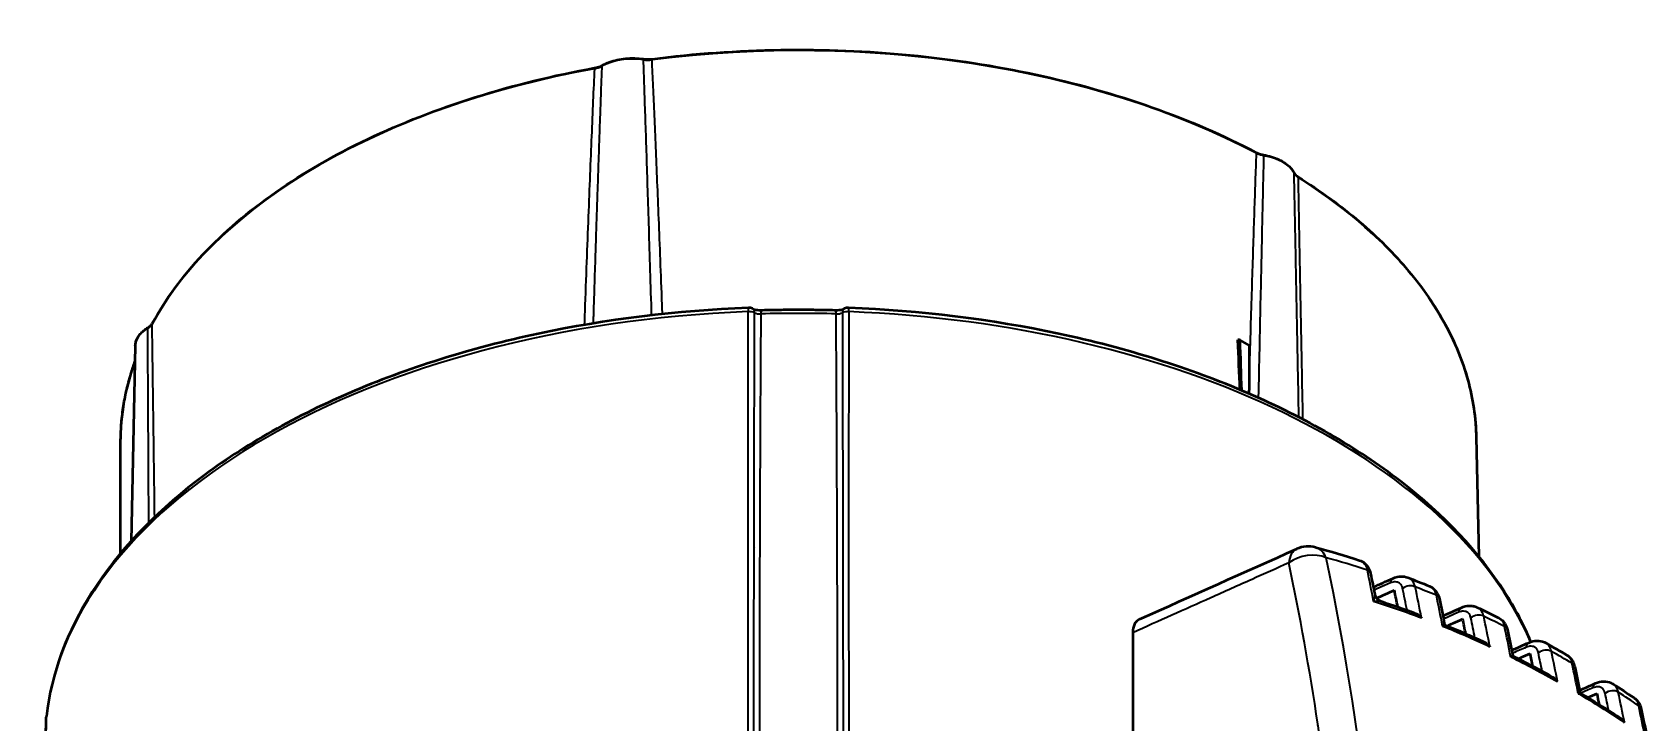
# Model space of a CAD drawing. Header units: millimetres. Extents: x 40 to 2195, y 40 to 1687.
# Drawn here: x 1557.3 to 1727.6, y 458.7 to 531.6 of the extents above; entities that cross this region are included whole.
import ezdxf

# ---------------------------------------------------------------- set-up
doc = ezdxf.new("R2010")
doc.units = ezdxf.units.MM
doc.header["$LTSCALE"] = 8
doc.layers.add('Visible (ISO)', color=7, linetype='Continuous', lineweight=50)
doc.layers.add('Visible Narrow (ISO)', color=7, linetype='Continuous', lineweight=35)

msp = doc.modelspace()

# ---------------------------------------------------------------- linework, layer by layer
at = {"layer": 'Visible (ISO)'}
for p, q in [((1685.745, 498.505), (1684.744, 499.083)), ((1568.204, 498.476), (1567.764, 477.866)), ((1685.745, 497.13), (1685.745, 498.505)), ((1709.655, 488.865), (1709.925, 476.268)), ((1566.657, 476.592), (1566.657, 488.353)), ((1694.346, 473.57), (1694.346, 473.57)), ((1698.945, 472.293), (1698.945, 472.293)), ((1699.616, 471.536), (1699.616, 471.536)), ((1709.756, 470.896), (1709.756, 470.896)), ((1695.214, 469.049), (1695.214, 469.049)), ((1712.003, 469.8), (1712.003, 469.8)), ((1673.427, 468.223), (1673.427, 349.98)), ((1695.509, 467.42), (1695.509, 467.42)), ((1695.746, 466.079), (1695.746, 466.079)), ((1695.885, 465.276), (1695.885, 465.276)), ((1696.094, 464.044), (1696.094, 464.044)), ((1725.129, 458.957), (1725.129, 458.957))]:
    msp.add_line(p, q, dxfattribs=at)
for centre, radius, start, end in [((1632.91, 501.498), 1, 65.85974, 92.21454), ((1643.405, 501.498), 1, 87.78547, 114.14024), ((1691.939, 474.323), 3, 74.96841, 114.10355), ((1559.811, 459.294), 1, 173.38266, 178.43486)]:
    msp.add_arc(centre, radius, start, end, dxfattribs=at)
for centre, major_axis, ratio, start_param, end_param in [((1617.547, 527.9), (-0.096, 0.175), 0.5631231, 6.2828189, 6.2833419), ((1686.306, 518.714), (0.093, 0.177), 0.551382, 6.2831058, 6.2831848), ((1690.254, 516.655), (0.178, 0.091), 0.7830529, 6.2827292, 6.2831853), ((1681.291, 492.599), (-11.75, 0), 0.5773503, 4.4141134, 4.43397), ((1622.364, 478.444), (11.308, 0), 0.5773503, 6.0965944, 6.0965964), ((1701.278, 473.041), (-0.407, 0.913), 0.6032349, 6.2831019, 6.2831868), ((1386.889, 213.283), (-227.233, -393.451), 0.5774439, 2.5630099, 2.5684255), ((1708.474, 469.946), (-0.406, 0.914), 0.6041359, 6.2831038, 6.2831845), ((1675.55, 466.991), (-1.499, 2.61), 0.5757113, 6.2251652, 7.0698527), ((1393.959, 209.2), (-227.456, -393.835), 0.5774443, 2.5661066, 2.5709084), ((1715.595, 466.254), (-0.404, 0.915), 0.6052313, 6.2831582, 6.2831924), ((1401.028, 205.117), (-227.552, -394.001), 0.5774447, 2.5677415, 2.5719704), ((1722.639, 461.97), (-0.402, 0.916), 0.6065309, 6.2830974, 6.2831844), ((1408.098, 201.034), (-227.523, -393.95), 0.5774451, 2.56794, 2.5716299)]:
    msp.add_ellipse(centre, major_axis=major_axis, ratio=ratio, start_param=start_param, end_param=end_param, dxfattribs=at)
for points, knots in [([(1622.727, 528.744), (1627.186, 529.314), (1631.74, 529.636), (1640.87, 529.773), (1645.446, 529.587), (1654.454, 528.717), (1658.886, 528.031), (1667.443, 526.185), (1671.568, 525.023), (1679.36, 522.268), (1683.028, 520.673), (1686.4, 518.891)], [0.56762243, 0.56762243, 0.56762243, 0.56762243, 0.75945248, 0.75945248, 0.95128253, 0.95128253, 1.14311258, 1.14311258, 1.33494262, 1.33494262, 1.52677267, 1.52677267, 1.52677267, 1.52677267]), ([(1616.655, 527.805), (1616.861, 527.842), (1617.058, 527.899), (1617.309, 528.003), (1617.382, 528.038), (1617.45, 528.075)], [0, 0, 0, 0, 0.065042307, 0.065042307, 0.09419787, 0.09419787, 0.09419787, 0.09419787]), ([(1617.45, 528.075), (1617.68, 528.201), (1617.929, 528.313), (1618.46, 528.506), (1618.742, 528.587), (1619.325, 528.714), (1619.627, 528.761), (1620.241, 528.819), (1620.553, 528.83), (1621.174, 528.817), (1621.483, 528.792), (1621.786, 528.75)], [0.02434939, 0.02434939, 0.02434939, 0.02434939, 0.22404913, 0.22404913, 0.42374886, 0.42374886, 0.6234486, 0.6234486, 0.82314834, 0.82314834, 1.02284808, 1.02284808, 1.02284808, 1.02284808]), ([(1621.786, 528.75), (1621.996, 528.72), (1622.217, 528.71), (1622.532, 528.723), (1622.63, 528.732), (1622.727, 528.744)], [0, 0, 0, 0, 0.064932951, 0.064932951, 0.094693778, 0.094693778, 0.094693778, 0.094693778]), ([(1569.99, 500.843), (1571.372, 503.369), (1573.173, 505.817), (1577.547, 510.465), (1580.119, 512.666), (1585.94, 516.742), (1589.188, 518.617), (1596.242, 521.974), (1600.047, 523.457), (1608.076, 525.975), (1612.299, 527.011), (1616.655, 527.805)], [5.80361019, 5.80361019, 5.80361019, 5.80361019, 5.99544023, 5.99544023, 6.18727028, 6.18727028, 6.37910033, 6.37910033, 6.57093038, 6.57093038, 6.76276042, 6.76276042, 6.76276042, 6.76276042]), ([(1686.4, 518.891), (1686.55, 518.812), (1686.725, 518.744), (1687.008, 518.668), (1687.106, 518.646), (1687.206, 518.629)], [0, 0, 0, 0, 0.06281917, 0.06281917, 0.094253273, 0.094253273, 0.094253273, 0.094253273]), ([(1687.207, 518.629), (1687.505, 518.578), (1687.795, 518.51), (1688.347, 518.342), (1688.61, 518.241), (1689.098, 518.011), (1689.323, 517.882), (1689.727, 517.596), (1689.907, 517.441), (1690.212, 517.108), (1690.337, 516.931), (1690.432, 516.746)], [1.0718187, 1.0718187, 1.0718187, 1.0718187, 1.27103598, 1.27103598, 1.47052497, 1.47052497, 1.67001397, 1.67001397, 1.86950296, 1.86950296, 2.06899195, 2.06899195, 2.06899195, 2.06899195]), ([(1690.432, 516.746), (1690.489, 516.635), (1690.585, 516.521), (1690.756, 516.387), (1690.801, 516.356), (1690.848, 516.326)], [0, 0, 0, 0, 0.070480589, 0.070480589, 0.092400877, 0.092400877, 0.092400877, 0.092400877]), ([(1690.85, 516.324), (1693.198, 514.844), (1695.359, 513.265), (1699.263, 509.939), (1701.006, 508.193), (1704.036, 504.57), (1705.323, 502.693), (1707.411, 498.85), (1708.213, 496.882), (1709.314, 492.899), (1709.612, 490.883), (1709.655, 488.865)], [1.61475487, 1.61475487, 1.61475487, 1.61475487, 1.76054014, 1.76054014, 1.906368, 1.906368, 2.05219586, 2.05219586, 2.19802372, 2.19802372, 2.34385158, 2.34385158, 2.34385158, 2.34385158]), ([(1632.871, 502.497), (1625.31, 502.205), (1617.822, 501.281), (1603.593, 498.243), (1596.855, 496.128), (1584.669, 490.871), (1579.222, 487.73), (1570.064, 480.653), (1566.352, 476.718), (1560.988, 468.346), (1559.339, 463.907), (1558.818, 459.41)], [5.564666, 5.564666, 5.564666, 5.564666, 5.8520737, 5.8520737, 6.1394814, 6.1394814, 6.4268892, 6.4268892, 6.7142969, 6.7142969, 7.0017046, 7.0017046, 7.0017046, 7.0017046]), ([(1633.319, 502.411), (1633.383, 502.382), (1633.46, 502.354), (1633.633, 502.307), (1633.73, 502.288), (1633.939, 502.261), (1634.053, 502.254), (1634.18, 502.256), (1634.194, 502.256), (1634.207, 502.257)], [0, 0, 0, 0, 0.030421349, 0.030421349, 0.06177183, 0.06177183, 0.09556021, 0.09556021, 0.099751967, 0.099751967, 0.099751967, 0.099751967]), ([(1642.107, 502.257), (1642.226, 502.253), (1642.348, 502.259), (1642.577, 502.286), (1642.686, 502.307), (1642.862, 502.357), (1642.935, 502.383), (1642.996, 502.411)], [0, 0, 0, 0, 0.035831003, 0.035831003, 0.07088575, 0.07088575, 0.099698296, 0.099698296, 0.099698296, 0.099698296]), ([(1715.422, 467.258), (1714.675, 469.05), (1713.747, 470.812), (1709.963, 476.718), (1706.251, 480.653), (1697.092, 487.73), (1691.646, 490.871), (1679.46, 496.128), (1672.721, 498.243), (1658.493, 501.281), (1651.005, 502.205), (1643.444, 502.497)], [4.1631872, 4.1631872, 4.1631872, 4.1631872, 4.2812774, 4.2812774, 4.5686851, 4.5686851, 4.8560928, 4.8560928, 5.1435006, 5.1435006, 5.4309083, 5.4309083, 5.4309083, 5.4309083]), ([(1569.556, 500.424), (1569.695, 500.508), (1569.81, 500.604), (1569.932, 500.748), (1569.964, 500.796), (1569.99, 500.843)], [0, 0, 0, 0, 0.062808871, 0.062808871, 0.092890802, 0.092890802, 0.092890802, 0.092890802]), ([(1634.207, 502.257), (1634.734, 502.272), (1635.26, 502.284), (1636.313, 502.302), (1636.84, 502.309), (1637.894, 502.315), (1638.421, 502.315), (1639.474, 502.309), (1640.001, 502.302), (1641.055, 502.284), (1641.581, 502.272), (1642.107, 502.257)], [0.73512749, 0.73512749, 0.73512749, 0.73512749, 0.75523576, 0.75523576, 0.77534403, 0.77534403, 0.7954523, 0.7954523, 0.81556057, 0.81556057, 0.83566884, 0.83566884, 0.83566884, 0.83566884]), ([(1568.204, 498.476), (1568.207, 498.625), (1568.23, 498.773), (1568.312, 499.064), (1568.372, 499.206), (1568.526, 499.481), (1568.62, 499.614), (1568.838, 499.868), (1568.963, 499.989), (1569.24, 500.217), (1569.392, 500.324), (1569.556, 500.424)], [5.51013005, 5.51013005, 5.51013005, 5.51013005, 5.6598712, 5.6598712, 5.80961236, 5.80961236, 5.95935351, 5.95935351, 6.10909466, 6.10909466, 6.25883581, 6.25883581, 6.25883581, 6.25883581]), ([(1566.657, 488.353), (1566.657, 488.956), (1566.68, 489.558), (1566.771, 490.763), (1566.839, 491.364), (1567.021, 492.565), (1567.134, 493.164), (1567.406, 494.358), (1567.565, 494.954), (1567.875, 495.972), (1568.016, 496.397), (1568.169, 496.819)], [5.49778714, 5.49778714, 5.49778714, 5.49778714, 5.54134229, 5.54134229, 5.58489744, 5.58489744, 5.62845258, 5.62845258, 5.67200773, 5.67200773, 5.70324706, 5.70324706, 5.70324706, 5.70324706]), ([(1685.714, 493.43), (1685.715, 493.475), (1685.717, 493.636), (1685.72, 493.899), (1685.724, 494.207), (1685.727, 494.496), (1685.73, 494.768), (1685.732, 495.023), (1685.735, 495.262), (1685.737, 495.487), (1685.739, 495.698), (1685.74, 495.896), (1685.741, 496.082), (1685.742, 496.258), (1685.743, 496.423), (1685.744, 496.579), (1685.745, 496.727), (1685.745, 496.867), (1685.745, 497.002), (1685.745, 497.087), (1685.745, 497.13)], [0.48869832, 0.48869832, 0.48869832, 0.48869832, 0.5, 0.52941176, 0.55882353, 0.58823529, 0.61764706, 0.64705882, 0.67647059, 0.70588235, 0.73529412, 0.76470588, 0.79411765, 0.82352941, 0.85294118, 0.88235294, 0.91176471, 0.94117647, 0.97058824, 1, 1, 1, 1]), ([(1697.336, 475.852), (1697.532, 475.788), (1697.717, 475.686), (1698.029, 475.428), (1698.161, 475.272), (1698.372, 474.918), (1698.451, 474.714), (1698.504, 474.484), (1698.508, 474.465), (1698.512, 474.447)], [0.00000716, 0.00000716, 0.00000716, 0.00000716, 0.07107973, 0.07107973, 0.14022644, 0.14022644, 0.21481901, 0.21481901, 0.22129794, 0.22129794, 0.22129794, 0.22129794]), ([(1700.871, 473.954), (1701.146, 474.077), (1701.441, 474.151), (1701.972, 474.166), (1702.215, 474.127), (1702.437, 474.042)], [0, 0, 0, 0, 0.10031237, 0.10031237, 0.18218039, 0.18218039, 0.18218039, 0.18218039]), ([(1698.945, 472.293), (1698.966, 472.187), (1699.005, 472.083), (1699.111, 471.898), (1699.18, 471.813), (1699.338, 471.671), (1699.429, 471.613), (1699.556, 471.558), (1699.586, 471.546), (1699.616, 471.536)], [0, 0, 0, 0, 0.03241536, 0.03241536, 0.06428597, 0.06428597, 0.09620489, 0.09620489, 0.10575166, 0.10575166, 0.10575166, 0.10575166]), ([(1704.738, 473.122), (1704.919, 473.044), (1705.087, 472.932), (1705.373, 472.657), (1705.493, 472.491), (1705.667, 472.146), (1705.728, 471.967), (1705.766, 471.782)], [0.00290049, 0.00290049, 0.00290049, 0.00290049, 0.0708254, 0.0708254, 0.14030098, 0.14030098, 0.20499211, 0.20499211, 0.20499211, 0.20499211]), ([(1703.185, 470.292), (1703.209, 470.283), (1703.232, 470.274), (1703.368, 470.215), (1703.476, 470.151), (1703.675, 470.002), (1703.767, 469.918), (1703.854, 469.822), (1703.864, 469.811), (1703.874, 469.799), (1703.879, 469.794)], [-0.08215759, -0.08215759, -0.08215759, -0.08215759, -0.074407365, -0.074407365, -0.036704531, -0.036704531, 0, 0, 0.002199165, 0.00439833, 0.00439833, 0.00439833, 0.00439833]), ([(1708.069, 470.86), (1708.345, 470.983), (1708.641, 471.057), (1709.072, 471.068), (1709.211, 471.057), (1709.488, 471.003), (1709.626, 470.957), (1709.756, 470.896)], [0, 0, 0, 0, 0.10073445, 0.10073445, 0.14820264, 0.14820264, 0.19766177, 0.19766177, 0.19766177, 0.19766177]), ([(1706.103, 468.925), (1706.12, 468.938), (1706.136, 468.95), (1706.151, 468.961), (1706.167, 468.972), (1706.181, 468.982), (1706.195, 468.992), (1706.209, 469.002), (1706.221, 469.011), (1706.233, 469.018), (1706.243, 469.025), (1706.252, 469.031), (1706.26, 469.036), (1706.268, 469.042), (1706.276, 469.046), (1706.282, 469.05), (1706.289, 469.054), (1706.294, 469.057), (1706.299, 469.06), (1706.302, 469.061), (1706.304, 469.062), (1706.307, 469.063), (1706.311, 469.065), (1706.314, 469.066), (1706.316, 469.066), (1706.317, 469.066), (1706.318, 469.066), (1706.319, 469.066)], [0.00001301, 0.00001301, 0.00001301, 0.00001301, 0.06517816, 0.06517816, 0.06517816, 0.13258908, 0.13258908, 0.13258908, 0.2, 0.2, 0.2, 0.25650203, 0.25650203, 0.25650203, 0.31277654, 0.31277654, 0.31277654, 0.36916192, 0.36916192, 0.36916192, 0.4, 0.4, 0.4, 0.460956, 0.460956, 0.460956, 0.49135118, 0.49135118, 0.49135118, 0.49135118]), ([(1706.598, 468.951), (1706.8, 469.041), (1707.342, 469.281), (1707.883, 469.522), (1708.223, 469.673)], [0.46816829, 0.46816829, 0.46816829, 0.46816829, 0.66666667, 1, 1, 1, 1]), ([(1712.025, 469.788), (1712.198, 469.698), (1712.358, 469.574), (1712.623, 469.28), (1712.732, 469.106), (1712.867, 468.793), (1712.909, 468.658), (1712.938, 468.52)], [0.00280872, 0.00280872, 0.00280872, 0.00280872, 0.07052173, 0.07052173, 0.14011616, 0.14011616, 0.18852246, 0.18852246, 0.18852246, 0.18852246]), ([(1710.456, 467.255), (1710.483, 467.242), (1710.51, 467.229), (1710.537, 467.214), (1710.58, 467.191), (1710.623, 467.165), (1710.665, 467.137), (1710.698, 467.115), (1710.731, 467.092), (1710.763, 467.067), (1710.797, 467.041), (1710.831, 467.013), (1710.865, 466.983), (1710.898, 466.954), (1710.93, 466.924), (1710.961, 466.892), (1710.992, 466.862), (1711.022, 466.829), (1711.051, 466.796), (1711.066, 466.779), (1711.081, 466.761), (1711.096, 466.743)], [0.53749116, 0.53749116, 0.53749116, 0.53749116, 0.59298187, 0.59298187, 0.59298187, 0.68107596, 0.68107596, 0.68107596, 0.75, 0.75, 0.75, 0.82327267, 0.82327267, 0.82327267, 0.89497064, 0.89497064, 0.89497064, 0.96432608, 0.96432608, 0.96432608, 0.9999883, 0.9999883, 0.9999883, 0.9999883]), ([(1715.191, 467.169), (1715.468, 467.291), (1715.764, 467.365), (1716.324, 467.378), (1716.597, 467.328), (1716.889, 467.198), (1716.937, 467.174), (1716.984, 467.147)], [0, 0, 0, 0, 0.10085182, 0.10085182, 0.19255388, 0.19255388, 0.21103718, 0.21103718, 0.21103718, 0.21103718]), ([(1713.296, 465.678), (1713.305, 465.684), (1713.314, 465.69), (1713.37, 465.725), (1713.41, 465.748), (1713.471, 465.778), (1713.492, 465.785), (1713.5, 465.781), (1713.5, 465.781), (1713.501, 465.781)], [-0.169281108, -0.169281108, -0.169281108, -0.169281108, -0.162193384, -0.162193384, -0.123854266, -0.123854266, -0.084610229, -0.084610229, -0.083408305, -0.083408305, -0.083408305, -0.083408305]), ([(1714.088, 465.483), (1714.17, 465.52), (1714.253, 465.556), (1714.335, 465.593), (1714.674, 465.743), (1715.013, 465.893), (1715.352, 466.042)], [0.58565334, 0.58565334, 0.58565334, 0.58565334, 0.66666667, 0.66666667, 0.66666667, 1, 1, 1, 1]), ([(1719.219, 465.856), (1719.387, 465.754), (1719.538, 465.619), (1719.785, 465.307), (1719.883, 465.126), (1719.987, 464.841), (1720.014, 464.745), (1720.035, 464.647)], [0.00241292, 0.00241292, 0.00241292, 0.00241292, 0.07033937, 0.07033937, 0.14050267, 0.14050267, 0.17487392, 0.17487392, 0.17487392, 0.17487392]), ([(1717.644, 463.582), (1717.745, 463.526), (1717.841, 463.458), (1718.025, 463.301), (1718.113, 463.21), (1718.206, 463.096), (1718.221, 463.077), (1718.235, 463.059)], [-0.073500076, -0.073500076, -0.073500076, -0.073500076, -0.037673042, -0.037673042, 0, 0, 0.006948032, 0.006948032, 0.006948032, 0.006948032]), ([(1720.411, 461.803), (1720.42, 461.807), (1720.429, 461.812), (1720.485, 461.841), (1720.524, 461.858), (1720.578, 461.876), (1720.596, 461.879), (1720.605, 461.874)], [-0.165332952, -0.165332952, -0.165332952, -0.165332952, -0.15842346, -0.15842346, -0.12095478, -0.12095478, -0.087510129, -0.087510129, -0.087510129, -0.087510129]), ([(1722.237, 462.885), (1722.514, 463.007), (1722.81, 463.08), (1723.369, 463.092), (1723.641, 463.041), (1723.967, 462.896), (1724.047, 462.852), (1724.123, 462.802)], [0, 0, 0, 0, 0.10067296, 0.10067296, 0.19226188, 0.19226188, 0.22350251, 0.22350251, 0.22350251, 0.22350251]), ([(1726.324, 461.33), (1726.487, 461.216), (1726.63, 461.071), (1726.86, 460.741), (1726.949, 460.551), (1727.027, 460.294), (1727.042, 460.233), (1727.056, 460.172)], [0.00186735, 0.00186735, 0.00186735, 0.00186735, 0.07034744, 0.07034744, 0.14155857, 0.14155857, 0.16302782, 0.16302782, 0.16302782, 0.16302782]), ([(1724.75, 459.283), (1724.837, 459.227), (1724.92, 459.161), (1725.09, 459.004), (1725.176, 458.909), (1725.268, 458.788), (1725.282, 458.769), (1725.296, 458.75)], [-0.070650209, -0.070650209, -0.070650209, -0.070650209, -0.038568858, -0.038568858, 0, 0, 0.00712889, 0.00712889, 0.00712889, 0.00712889])]:
    msp.add_open_spline(points, degree=3, knots=knots, dxfattribs=at)
for points in [[(1684.727, 493.851), (1684.657, 495.597), (1684.588, 497.354), (1684.52, 499.121)], [(1684.915, 493.772), (1684.857, 495.532), (1684.8, 497.303), (1684.744, 499.083)], [(1674.141, 469.647), (1679.665, 472.119), (1685.19, 474.59), (1690.714, 477.062)], [(1692.727, 477.218), (1694.262, 476.806), (1695.799, 476.35), (1697.336, 475.852)], [(1698.513, 474.441), (1698.659, 473.727), (1698.803, 473.011), (1698.945, 472.293)], [(1698.799, 473.03), (1699.489, 473.338), (1700.18, 473.646), (1700.871, 473.954)], [(1702.438, 474.041), (1702.437, 474.041), (1702.437, 474.042), (1702.437, 474.042)], [(1702.438, 474.041), (1703.197, 473.748), (1703.957, 473.445), (1704.716, 473.132)], [(1699.144, 471.864), (1699.769, 472.143), (1700.393, 472.422), (1701.015, 472.699)], [(1705.766, 471.782), (1705.955, 470.879), (1706.139, 469.974), (1706.32, 469.065)], [(1699.616, 471.536), (1700.805, 471.149), (1701.995, 470.734), (1703.185, 470.292)], [(1706.132, 470), (1706.778, 470.287), (1707.423, 470.573), (1708.069, 470.86)], [(1709.756, 470.896), (1710.506, 470.54), (1711.255, 470.175), (1712.003, 469.8)], [(1706.319, 469.066), (1707.699, 468.498), (1709.079, 467.894), (1710.456, 467.255)], [(1712.941, 468.509), (1713.132, 467.602), (1713.319, 466.693), (1713.503, 465.78)], [(1713.384, 466.37), (1713.986, 466.637), (1714.588, 466.903), (1715.191, 467.169)], [(1716.984, 467.147), (1717.724, 466.73), (1718.463, 466.304), (1719.201, 465.868)], [(1713.501, 465.781), (1714.885, 465.084), (1716.267, 464.351), (1717.644, 463.582)], [(1719.201, 465.868), (1719.201, 465.867), (1719.201, 465.867), (1719.201, 465.867)], [(1720.038, 464.634), (1720.232, 463.716), (1720.422, 462.795), (1720.609, 461.871)], [(1720.553, 462.146), (1721.114, 462.392), (1721.676, 462.639), (1722.237, 462.885)], [(1720.605, 461.874), (1721.992, 461.045), (1723.374, 460.182), (1724.75, 459.283)], [(1721.42, 461.382), (1721.748, 461.527), (1722.077, 461.671), (1722.405, 461.815)], [(1724.122, 462.803), (1724.854, 462.324), (1725.583, 461.836), (1726.31, 461.339)], [(1726.31, 461.339), (1726.31, 461.339), (1726.311, 461.339), (1726.311, 461.339)], [(1727.058, 460.161), (1727.255, 459.224), (1727.448, 458.284), (1727.637, 457.341)], [(1557.336, 386.702), (1557.657, 410.863), (1558.149, 435.07), (1558.811, 459.322)]]:
    msp.add_open_spline(points, degree=3, dxfattribs=at)
at = {"layer": 'Visible Narrow (ISO)'}
for p, q in [((1700.596, 473.469), (1698.865, 472.697)), ((1707.792, 470.375), (1706.2, 469.667))]:
    msp.add_line(p, q, dxfattribs=at)
for centre, major_axis, ratio, start_param, end_param in [((1638.157, 488.353), (-71.5, 0), 0.5773503, 3.9710145, 4.9301647), ((1616.027, 528.821), (-2.003, -0.009), 0.5783267, 1.873895, 2.329156), ((1620.687, 525.999), (-4.753, 0), 0.5773503, 4.4749391, 5.4734378), ((1617.547, 527.9), (-0.096, 0.175), 0.5631231, 0.0001568, 0.7798173), ((1621.758, 528.551), (0.028, 0.198), 0.1920603, 5.3588005, 6.2831853), ((1622.276, 529.788), (-2.004, 0.009), 0.5766535, 1.336201, 1.7912613), ((1622.752, 528.546), (-0.025, 0.198), 0.1764102, 0.0000426, 0.9440047), ((1638.157, 488.353), (-71.5, 0), 0.5773503, 5.018212, 5.9773623), ((1616.69, 527.608), (-0.036, 0.197), 0.2458293, 0.0000606, 0.9327488), ((1686.306, 518.714), (0.093, 0.177), 0.551382, 5.4767234, 6.2831063), ((1687.172, 518.432), (0.033, 0.197), 0.2304637, 5.3650348, 6.2831514), ((1685.887, 515.913), (4.753, 0), 0.5773503, 0.2872025, 1.2846475), ((1690.254, 516.655), (0.178, 0.091), 0.7830529, 5.9196108, 6.2827293), ((1690.741, 516.157), (0.107, 0.169), 0.6021404, 5.5381901, 6.2833319), ((1638.157, 488.356), (71.503, 0), 0.5773503, 0.0123429, 0.7414822), ((1632.91, 501.498), (-0.039, 0.999), 0.0545656, 0, 0.9320927), ((1632.91, 501.498), (0.409, 0.913), 0.5006641, 5.4612072, 6.2831881), ((1643.405, 501.498), (-0.409, 0.913), 0.5006639, 6.2831849, 7.105163), ((1643.405, 501.498), (0.039, 0.999), 0.0545656, 5.351093, 6.2831853), ((1638.157, 456.283), (-79.522, 0), 0.5773503, 4.7792678, 6.2163064), ((1568.064, 501.13), (2.004, -0.003), 0.5742635, 5.5231033, 5.978162), ((1570.166, 500.747), (-0.175, 0.096), 0.7786105, 0.0000223, 0.4025397), ((1632.91, 501.498), (-1, -0.002), 0.5954388, 4.0511643, 4.7779806), ((1634.136, 502.411), (1, 0.005), 0.5555712, 4.0496914, 4.7599158), ((1634.236, 501.257), (-0.029, 1), 0.0410281, 0.0000043, 0.927047), ((1638.157, 456.287), (-79.027, 0), 0.5773503, 4.6621148, 4.7626597), ((1642.078, 501.257), (0.029, 1), 0.0410285, 5.356137, 6.2831853), ((1642.179, 502.411), (1, -0.005), 0.5555786, 4.6651563, 5.3750877), ((1643.405, 501.498), (-1, 0.002), 0.5954388, 4.6467971, 5.3736127), ((1638.157, 456.283), (79.522, 0), 0.5773503, 0.2410632, 1.5039175), ((1572.957, 498.442), (-4.753, 0), 0.5773503, 5.5221366, 6.2708424), ((1569.66, 500.253), (-0.104, 0.171), 0.5912359, 6.2831393, 7.0386553), ((1638.157, 488.353), (-71.5, 0), 0.5773503, 6.0772359, 6.2831853), ((1691.939, 474.323), (-1.225, 2.738), 0.6019089, 6.2831848, 7.1279084), ((1691.939, 474.323), (0.778, 2.897), 0.6738189, 5.5484683, 6.2831653), ((1691.939, 474.323), (2.937, 0.613), 0.679236, 0.7408581, 2.1912027), ((1702.283, 337.828), (53.595, -136.601), 0.6615712, 2.6454209, 2.6868804), ((1369.061, 225.317), (238.775, 385.827), 0.5971735, 5.3575527, 5.7221219), ((1382.721, 215.686), (227.99, 394.891), 0.5773503, 5.6960649, 5.7061761), ((1697.534, 474.241), (0.98, 0.201), 0.6843134, 6.2831851, 7.0117014), ((1701.278, 473.041), (-0.407, 0.913), 0.6032349, 0, 0.8378428), ((1702.569, 472.461), (0.979, 0.203), 0.6853948, 0.7092429, 2.1902551), ((1385.98, 212.417), (228.429, 395.691), 0.577345, 5.7015763, 5.7085948), ((1702.232, 338.111), (53.409, -136.327), 0.6617465, 2.5764018, 2.5976216), ((1387.633, 212.85), (-228.209, -395.269), 0.5773503, 2.5570771, 2.5670511), ((1389.81, 211.594), (228.286, 395.403), 0.5773503, 5.6995867, 5.7095123), ((1704.787, 471.578), (0.979, 0.204), 0.6857957, 6.2831851, 6.9840682), ((1708.474, 469.946), (-0.406, 0.914), 0.6041359, 0, 0.8387066), ((1709.768, 469.372), (0.979, 0.206), 0.6864258, 0.6824075, 2.1884915), ((1703.393, 466.675), (16.451, -7.581), 0.1670933, 1.6295058, 1.6295075), ((1393.171, 208.439), (228.551, 395.889), 0.5773524, 5.7044415, 5.7109376), ((1702.163, 338.14), (53.275, -136.31), 0.662042, 2.5081683, 2.5292465), ((1394.722, 208.758), (-228.416, -395.629), 0.5773503, 2.5595393, 2.569383), ((1396.898, 207.501), (228.455, 395.696), 0.5773503, 5.7015835, 5.7114062), ((1711.962, 468.303), (0.979, 0.206), 0.6866337, 6.2831852, 6.9576139), ((1715.595, 466.254), (-0.404, 0.915), 0.6052313, 0, 0.8398702), ((1716.889, 465.681), (0.978, 0.207), 0.686829, 0.6566697, 2.1877853), ((1401.095, 205.104), (228.034, 394.898), 0.5773981, 5.705899, 5.7119263), ((1702.1, 338.045), (53.23, -136.418), 0.6622837, 2.4400195, 2.4610361), ((1401.81, 204.666), (-228.499, -395.771), 0.5773503, 2.5605022, 2.5702983), ((1403.986, 203.409), (228.499, 395.771), 0.5773503, 5.7020948, 5.711891), ((1719.06, 464.428), (0.978, 0.207), 0.6868479, 0, 0.6490032), ((1704.316, 341.003), (51.882, -129.745), 0.65835, 2.3842508, 2.4340022), ((1722.639, 461.97), (-0.402, 0.916), 0.6065309, 0, 0.8412406), ((1723.933, 461.392), (0.979, 0.206), 0.6866142, 0.6319785, 2.18817), ((1407.141, 200.126), (228.711, 396.181), 0.5773459, 5.7058004, 5.7113557), ((1702.163, 338.138), (53.271, -136.313), 0.6620251, 2.3710956, 2.3921738), ((1408.898, 200.573), (-228.455, -395.696), 0.5773503, 2.5599909, 2.5698135), ((1411.074, 199.317), (228.416, 395.629), 0.5773503, 5.7011294, 5.7109756), ((1726.08, 459.955), (0.979, 0.206), 0.6864434, 6.2831852, 6.9077727), ((1559.811, 459.294), (-1, 0.027), 0.5758053, 6.232093, 6.2831854), ((1559.811, 459.294), (-0.993, 0.115), 0.8146713, 0, 0.072062)]:
    msp.add_ellipse(centre, major_axis=major_axis, ratio=ratio, start_param=start_param, end_param=end_param, dxfattribs=at)
for points, knots in [([(1617.409, 527.986), (1617.395, 527.62), (1617.382, 527.247), (1617.341, 526.131), (1617.313, 525.372), (1617.268, 524.118), (1617.251, 523.638), (1617.208, 522.417), (1617.182, 521.666), (1617.134, 520.298), (1617.113, 519.69), (1617.067, 518.348), (1617.041, 517.61), (1616.991, 516.115), (1616.965, 515.359), (1616.916, 513.886), (1616.892, 513.172), (1616.838, 511.543), (1616.808, 510.62), (1616.756, 509.011), (1616.734, 508.336), (1616.677, 506.57), (1616.641, 505.462), (1616.586, 503.716), (1616.566, 503.097), (1616.53, 501.937), (1616.513, 501.399), (1616.496, 500.854)], [0, 0, 0, 0, 0.04236827, 0.04236827, 0.125, 0.125, 0.17501133, 0.17501133, 0.25, 0.25, 0.30782622, 0.30782622, 0.375, 0.375, 0.440632, 0.440632, 0.5, 0.5, 0.57342197, 0.57342197, 0.625, 0.625, 0.70628378, 0.70628378, 0.75, 0.75, 0.78717612, 0.78717612, 0.78717612, 0.78717612]), ([(1622.672, 501.716), (1622.661, 502.099), (1622.649, 502.479), (1622.638, 502.854), (1622.588, 504.507), (1622.54, 506.083), (1622.494, 507.59), (1622.447, 509.097), (1622.403, 510.533), (1622.359, 511.908), (1622.316, 513.282), (1622.275, 514.595), (1622.234, 515.852), (1622.194, 517.108), (1622.155, 518.31), (1622.117, 519.462), (1622.079, 520.614), (1622.043, 521.717), (1622.007, 522.777), (1621.972, 523.836), (1621.937, 524.852), (1621.904, 525.833), (1621.87, 526.813), (1621.837, 527.759), (1621.805, 528.667)], [0.19698506, 0.19698506, 0.19698506, 0.19698506, 0.22222222, 0.22222222, 0.22222222, 0.33333333, 0.33333333, 0.33333333, 0.44444444, 0.44444444, 0.44444444, 0.55555556, 0.55555556, 0.55555556, 0.66666667, 0.66666667, 0.66666667, 0.77777778, 0.77777778, 0.77777778, 0.88888889, 0.88888889, 0.88888889, 1, 1, 1, 1]), ([(1623.811, 501.842), (1623.799, 502.166), (1623.788, 502.486), (1623.714, 504.459), (1623.654, 506.038), (1623.537, 509.055), (1623.481, 510.494), (1623.372, 513.248), (1623.319, 514.562), (1623.216, 517.08), (1623.166, 518.284), (1623.068, 520.592), (1623.021, 521.697), (1622.928, 523.82), (1622.883, 524.837), (1622.795, 526.802), (1622.751, 527.749), (1622.709, 528.659)], [0.20089944, 0.20089944, 0.20089944, 0.20089944, 0.22222222, 0.22222222, 0.33333333, 0.33333333, 0.44444444, 0.44444444, 0.55555556, 0.55555556, 0.66666667, 0.66666667, 0.77777778, 0.77777778, 0.88888889, 0.88888889, 1, 1, 1, 1]), ([(1616.63, 527.718), (1616.582, 526.631), (1616.532, 525.493), (1616.481, 524.307), (1616.43, 523.12), (1616.377, 521.886), (1616.324, 520.593), (1616.27, 519.3), (1616.215, 517.949), (1616.159, 516.536), (1616.102, 515.123), (1616.045, 513.649), (1615.985, 512.109), (1615.926, 510.57), (1615.865, 508.966), (1615.803, 507.298), (1615.741, 505.63), (1615.678, 503.898), (1615.613, 502.101), (1615.596, 501.637), (1615.58, 501.169), (1615.563, 500.697)], [0, 0, 0, 0, 0.125, 0.125, 0.125, 0.25, 0.25, 0.25, 0.375, 0.375, 0.375, 0.5, 0.5, 0.5, 0.625, 0.625, 0.625, 0.75, 0.75, 0.75, 0.78223124, 0.78223124, 0.78223124, 0.78223124]), ([(1686.441, 518.799), (1686.408, 517.847), (1686.373, 516.856), (1686.338, 515.828), (1686.302, 514.8), (1686.266, 513.735), (1686.229, 512.628), (1686.193, 511.52), (1686.155, 510.37), (1686.116, 509.174), (1686.078, 507.977), (1686.038, 506.736), (1685.998, 505.446), (1685.957, 504.156), (1685.916, 502.819), (1685.874, 501.433), (1685.832, 500.047), (1685.789, 498.613), (1685.745, 497.13)], [0, 0, 0, 0, 0.16666667, 0.16666667, 0.16666667, 0.33333333, 0.33333333, 0.33333333, 0.5, 0.5, 0.5, 0.66666667, 0.66666667, 0.66666667, 0.83333333, 0.83333333, 0.83333333, 1, 1, 1, 1]), ([(1687.229, 518.546), (1687.082, 518.57), (1686.8, 518.638), (1686.553, 518.741), (1686.441, 518.799)], [0.0000001, 0.0000001, 0.0000001, 0.0000001, 0.5, 1, 1, 1, 1]), ([(1687.229, 518.546), (1687.203, 517.459), (1687.176, 516.321), (1687.149, 515.136), (1687.121, 513.951), (1687.093, 512.718), (1687.064, 511.428), (1687.035, 510.137), (1687.005, 508.789), (1686.974, 507.381), (1686.943, 505.972), (1686.911, 504.504), (1686.878, 502.971), (1686.845, 501.439), (1686.811, 499.843), (1686.776, 498.186), (1686.741, 496.529), (1686.705, 494.811), (1686.668, 493.03), (1686.668, 493.023), (1686.668, 493.016), (1686.668, 493.01)], [0, 0, 0, 0, 0.125, 0.125, 0.125, 0.25, 0.25, 0.25, 0.375, 0.375, 0.375, 0.5, 0.5, 0.5, 0.625, 0.625, 0.625, 0.75, 0.75, 0.75, 0.75045681, 0.75045681, 0.75045681, 0.75045681]), ([(1690.949, 490.952), (1690.911, 492.903), (1690.872, 494.879), (1690.833, 496.888), (1690.817, 497.7), (1690.801, 498.518), (1690.785, 499.342), (1690.74, 501.648), (1690.694, 504.004), (1690.647, 506.431), (1690.604, 508.631), (1690.56, 510.889), (1690.514, 513.201), (1690.492, 514.351), (1690.469, 515.514), (1690.446, 516.69)], [0.33715017, 0.33715017, 0.33715017, 0.33715017, 0.5, 0.5, 0.5, 0.56583003, 0.56583003, 0.56583003, 0.75, 0.75, 0.75, 0.91693612, 0.91693612, 0.91693612, 1, 1, 1, 1]), ([(1691.375, 490.73), (1691.339, 492.612), (1691.303, 494.516), (1691.266, 496.451), (1691.208, 499.533), (1691.148, 502.695), (1691.085, 505.987), (1691.022, 509.279), (1690.957, 512.701), (1690.889, 516.237)], [0.34299093, 0.34299093, 0.34299093, 0.34299093, 0.5, 0.5, 0.5, 0.75, 0.75, 0.75, 1, 1, 1, 1]), ([(1570.249, 480.422), (1570.231, 481.808), (1570.215, 483.133), (1570.198, 484.401), (1570.181, 485.753), (1570.164, 487.042), (1570.148, 488.275), (1570.132, 489.507), (1570.116, 490.683), (1570.101, 491.81), (1570.086, 492.936), (1570.071, 494.013), (1570.057, 495.046), (1570.042, 496.079), (1570.028, 497.068), (1570.015, 498.022), (1570.001, 498.977), (1569.988, 499.898), (1569.975, 500.782)], [0.34018713, 0.34018713, 0.34018713, 0.34018713, 0.44444444, 0.44444444, 0.44444444, 0.55555556, 0.55555556, 0.55555556, 0.66666667, 0.66666667, 0.66666667, 0.77777778, 0.77777778, 0.77777778, 0.88888889, 0.88888889, 0.88888889, 1, 1, 1, 1]), ([(1632.75, 430.258), (1632.772, 434.867), (1632.791, 439.544), (1632.808, 444.267), (1632.824, 448.991), (1632.838, 453.761), (1632.848, 458.639), (1632.858, 463.516), (1632.865, 468.501), (1632.867, 473.481), (1632.87, 478.461), (1632.869, 483.437), (1632.865, 488.226), (1632.86, 493.014), (1632.853, 497.616), (1632.843, 502.092)], [0, 0, 0, 0, 0.2, 0.2, 0.2, 0.4, 0.4, 0.4, 0.6, 0.6, 0.6, 0.8, 0.8, 0.8, 1, 1, 1, 1]), ([(1633.433, 430.136), (1633.433, 431.316), (1633.434, 432.501), (1633.436, 436.43), (1633.438, 439.193), (1633.439, 442.434), (1633.44, 442.897), (1633.44, 443.629), (1633.44, 443.898), (1633.442, 446.184), (1633.443, 448.208), (1633.445, 451.627), (1633.446, 453.013), (1633.449, 455.78), (1633.45, 457.16), (1633.453, 460.327), (1633.455, 462.12), (1633.458, 464.613), (1633.459, 465.307), (1633.462, 467.787), (1633.464, 469.579), (1633.468, 472.045), (1633.469, 472.719), (1633.471, 474.505), (1633.473, 475.619), (1633.478, 478.378), (1633.48, 480.022), (1633.486, 483.284), (1633.489, 484.903), (1633.493, 487.046), (1633.494, 487.587), (1633.499, 490.031), (1633.503, 491.907), (1633.508, 494.319), (1633.509, 494.879), (1633.514, 497.32), (1633.517, 499.177), (1633.522, 501.332), (1633.522, 501.651), (1633.523, 501.969)], [0, 0, 0, 0, 0.05110884, 0.05110884, 0.16901195, 0.16901195, 0.18862939, 0.18862939, 0.2, 0.2, 0.2852945, 0.2852945, 0.34307222, 0.34307222, 0.4, 0.4, 0.47288916, 0.47288916, 0.50091442, 0.50091442, 0.57296272, 0.57296272, 0.6, 0.6, 0.64474917, 0.64474917, 0.71112816, 0.71112816, 0.77750715, 0.77750715, 0.8, 0.8, 0.87970517, 0.87970517, 0.90391703, 0.90391703, 0.98575445, 0.98575445, 1, 1, 1, 1]), ([(1634.186, 501.856), (1634.172, 499.48), (1634.157, 496.999), (1634.143, 494.418), (1634.129, 491.836), (1634.116, 489.155), (1634.103, 486.358), (1634.091, 483.562), (1634.079, 480.651), (1634.069, 477.613), (1634.06, 474.574), (1634.052, 471.408), (1634.047, 468.083), (1634.042, 464.759), (1634.04, 461.275), (1634.04, 457.799), (1634.041, 454.322), (1634.045, 450.853), (1634.051, 447.564), (1634.057, 444.276), (1634.065, 441.169), (1634.073, 438.244), (1634.082, 435.319), (1634.091, 432.575), (1634.1, 430.014)], [0, 0, 0, 0, 0.125, 0.125, 0.125, 0.25, 0.25, 0.25, 0.375, 0.375, 0.375, 0.5, 0.5, 0.5, 0.625, 0.625, 0.625, 0.75, 0.75, 0.75, 0.875, 0.875, 0.875, 1, 1, 1, 1]), ([(1642.215, 430.014), (1642.229, 434.061), (1642.241, 437.957), (1642.251, 441.699), (1642.252, 442.272), (1642.254, 442.842), (1642.255, 443.407), (1642.262, 446.537), (1642.268, 449.557), (1642.271, 452.478), (1642.272, 453.535), (1642.273, 454.579), (1642.273, 455.61), (1642.275, 457.943), (1642.275, 460.211), (1642.274, 462.417), (1642.273, 463.879), (1642.271, 465.314), (1642.27, 466.723), (1642.267, 468.379), (1642.265, 469.999), (1642.261, 471.584), (1642.257, 473.382), (1642.253, 475.137), (1642.248, 476.849), (1642.244, 477.931), (1642.241, 478.995), (1642.237, 480.044), (1642.23, 482.12), (1642.221, 484.134), (1642.213, 486.09), (1642.21, 486.687), (1642.207, 487.279), (1642.205, 487.865), (1642.194, 490.17), (1642.182, 492.394), (1642.171, 494.548), (1642.17, 494.737), (1642.169, 494.925), (1642.168, 495.112), (1642.155, 497.442), (1642.142, 499.692), (1642.129, 501.856)], [0, 0, 0, 0, 0.125, 0.125, 0.125, 0.1441395, 0.1441395, 0.1441395, 0.25, 0.25, 0.25, 0.2883107, 0.2883107, 0.2883107, 0.375, 0.375, 0.375, 0.4324652, 0.4324652, 0.4324652, 0.5, 0.5, 0.5, 0.5766198, 0.5766198, 0.5766198, 0.625, 0.625, 0.625, 0.7207642, 0.7207642, 0.7207642, 0.75, 0.75, 0.75, 0.8649326, 0.8649326, 0.8649326, 0.875, 0.875, 0.875, 1, 1, 1, 1]), ([(1642.792, 501.969), (1642.796, 499.876), (1642.8, 497.77), (1642.805, 495.32), (1642.806, 494.992), (1642.811, 492.57), (1642.815, 490.461), (1642.82, 487.893), (1642.821, 487.452), (1642.822, 486.738), (1642.823, 486.466), (1642.826, 484.465), (1642.829, 482.724), (1642.835, 479.635), (1642.837, 478.29), (1642.842, 475.145), (1642.845, 473.345), (1642.85, 469.964), (1642.852, 468.384), (1642.856, 465.272), (1642.858, 463.741), (1642.861, 460.677), (1642.863, 459.146), (1642.865, 457.222), (1642.865, 456.807), (1642.866, 456.163), (1642.866, 455.932), (1642.868, 453.984), (1642.869, 452.302), (1642.871, 448.947), (1642.872, 447.277), (1642.874, 444.922), (1642.874, 444.213), (1642.875, 443.211), (1642.875, 442.914), (1642.876, 440.335), (1642.878, 438.105), (1642.88, 433.952), (1642.881, 432.018), (1642.882, 430.136)], [0, 0, 0, 0, 0.0853995, 0.0853995, 0.09861335, 0.09861335, 0.18263567, 0.18263567, 0.2, 0.2, 0.21070163, 0.21070163, 0.27847961, 0.27847961, 0.33050616, 0.33050616, 0.4, 0.4, 0.46126331, 0.46126331, 0.52141794, 0.52141794, 0.58295239, 0.58295239, 0.6, 0.6, 0.60952542, 0.60952542, 0.68081552, 0.68081552, 0.75438491, 0.75438491, 0.78642559, 0.78642559, 0.8, 0.8, 0.90456314, 0.90456314, 1, 1, 1, 1]), ([(1643.472, 502.092), (1643.461, 497.18), (1643.453, 492.203), (1643.449, 487.11), (1643.445, 482.017), (1643.445, 476.809), (1643.449, 471.637), (1643.452, 466.465), (1643.461, 461.33), (1643.472, 456.484), (1643.483, 451.638), (1643.497, 447.081), (1643.513, 442.72), (1643.529, 438.359), (1643.546, 434.194), (1643.565, 430.258)], [0, 0, 0, 0, 0.2, 0.2, 0.2, 0.4, 0.4, 0.4, 0.6, 0.6, 0.6, 0.8, 0.8, 0.8, 1, 1, 1, 1]), ([(1569.629, 479.82), (1569.622, 481.237), (1569.614, 482.59), (1569.607, 483.886), (1569.6, 485.243), (1569.593, 486.536), (1569.586, 487.773), (1569.579, 489.011), (1569.573, 490.191), (1569.567, 491.322), (1569.56, 492.454), (1569.554, 493.535), (1569.548, 494.572), (1569.542, 495.61), (1569.537, 496.603), (1569.531, 497.562), (1569.526, 498.522), (1569.521, 499.447), (1569.515, 500.335)], [0.33837864, 0.33837864, 0.33837864, 0.33837864, 0.44444444, 0.44444444, 0.44444444, 0.55555556, 0.55555556, 0.55555556, 0.66666667, 0.66666667, 0.66666667, 0.77777778, 0.77777778, 0.77777778, 0.88888889, 0.88888889, 0.88888889, 1, 1, 1, 1]), ([(1689.893, 475.59), (1688.594, 475.009), (1687.297, 474.429), (1686, 473.848), (1684.548, 473.199), (1683.097, 472.549), (1681.647, 471.901), (1678.902, 470.673), (1676.163, 469.447), (1673.427, 468.223)], [0, 0, 0, 0, 0.2358334, 0.2358334, 0.2358334, 0.5, 0.5, 0.5, 1, 1, 1, 1]), ([(1692.787, 343.735), (1692.823, 344.012), (1692.86, 344.29), (1692.896, 344.567), (1693.75, 351.089), (1694.466, 357.553), (1695.047, 363.962), (1695.189, 365.529), (1695.323, 367.093), (1695.449, 368.654), (1695.859, 373.746), (1696.182, 378.802), (1696.418, 383.815), (1696.55, 386.621), (1696.655, 389.414), (1696.732, 392.192), (1696.835, 395.9), (1696.89, 399.583), (1696.896, 403.24), (1696.902, 407.221), (1696.85, 411.171), (1696.741, 415.088), (1696.675, 417.465), (1696.587, 419.83), (1696.479, 422.183), (1696.244, 427.266), (1695.91, 432.289), (1695.477, 437.249), (1695.379, 438.366), (1695.277, 439.479), (1695.169, 440.59), (1694.584, 446.631), (1693.851, 452.575), (1692.971, 458.409), (1692.962, 458.468), (1692.954, 458.527), (1692.945, 458.585), (1692.071, 464.359), (1691.054, 470.026), (1689.893, 475.59)], [0.00000148, 0.00000148, 0.00000148, 0.00000148, 0.00582286, 0.00582286, 0.00582286, 0.14285714, 0.14285714, 0.14285714, 0.17637196, 0.17637196, 0.17637196, 0.28571429, 0.28571429, 0.28571429, 0.3469143, 0.3469143, 0.3469143, 0.42857143, 0.42857143, 0.42857143, 0.51747078, 0.51747078, 0.51747078, 0.57142857, 0.57142857, 0.57142857, 0.6880265, 0.6880265, 0.6880265, 0.71428571, 0.71428571, 0.71428571, 0.85714286, 0.85714286, 0.85714286, 0.85857995, 0.85857995, 0.85857995, 0.99999884, 0.99999884, 0.99999884, 0.99999884]), ([(1697.336, 475.852), (1697.356, 475.845), (1697.376, 475.838), (1697.398, 475.829), (1697.401, 475.828), (1697.444, 475.811), (1697.481, 475.794), (1697.53, 475.767), (1697.543, 475.76), (1697.591, 475.731), (1697.624, 475.708), (1697.688, 475.66), (1697.718, 475.634), (1697.756, 475.598), (1697.766, 475.589), (1697.801, 475.554), (1697.826, 475.527), (1697.875, 475.467), (1697.9, 475.435), (1697.929, 475.394), (1697.934, 475.385), (1697.959, 475.348), (1697.977, 475.318), (1698.013, 475.254), (1698.031, 475.22), (1698.052, 475.176), (1698.057, 475.166), (1698.075, 475.126), (1698.088, 475.096), (1698.117, 475.02), (1698.133, 474.973), (1698.157, 474.897), (1698.165, 474.867), (1698.173, 474.837)], [0.34552919, 0.34552919, 0.34552919, 0.34552919, 0.37091439, 0.37091439, 0.375, 0.375, 0.42670124, 0.42670124, 0.44658462, 0.44658462, 0.5, 0.5, 0.55470437, 0.55470437, 0.57266097, 0.57266097, 0.625, 0.625, 0.68357775, 0.68357775, 0.69871841, 0.69871841, 0.75, 0.75, 0.80835234, 0.80835234, 0.8248337, 0.8248337, 0.875, 0.875, 0.95070472, 0.95070472, 0.9999811, 0.9999811, 0.9999811, 0.9999811]), ([(1701.887, 472.889), (1701.872, 472.96), (1701.852, 473.027), (1701.827, 473.089), (1701.809, 473.134), (1701.789, 473.175), (1701.766, 473.214), (1701.722, 473.29), (1701.669, 473.354), (1701.608, 473.408), (1701.593, 473.422), (1701.577, 473.434), (1701.561, 473.446), (1701.48, 473.506), (1701.386, 473.548), (1701.284, 473.57), (1701.182, 473.592), (1701.072, 473.594), (1700.956, 473.577), (1700.929, 473.573), (1700.901, 473.568), (1700.874, 473.562), (1700.783, 473.542), (1700.69, 473.511), (1700.596, 473.469)], [0, 0, 0, 0, 0.1167419, 0.1167419, 0.1167419, 0.2, 0.2, 0.2, 0.3600958, 0.3600958, 0.3600958, 0.4, 0.4, 0.4, 0.6, 0.6, 0.6, 0.8, 0.8, 0.8, 0.8469325, 0.8469325, 0.8469325, 1, 1, 1, 1]), ([(1703.221, 473.052), (1703.194, 473.161), (1703.159, 473.263), (1703.118, 473.358), (1703.088, 473.425), (1703.054, 473.489), (1703.017, 473.549), (1702.976, 473.614), (1702.932, 473.674), (1702.883, 473.729), (1702.846, 473.771), (1702.807, 473.809), (1702.766, 473.845), (1702.742, 473.865), (1702.718, 473.884), (1702.693, 473.903), (1702.644, 473.938), (1702.592, 473.97), (1702.538, 473.997), (1702.505, 474.013), (1702.472, 474.028), (1702.438, 474.041)], [0.0000008, 0.0000008, 0.0000008, 0.0000008, 0.11674431, 0.11674431, 0.11674431, 0.2, 0.2, 0.2, 0.29123917, 0.29123917, 0.29123917, 0.3600986, 0.3600986, 0.3600986, 0.4, 0.4, 0.4, 0.47768719, 0.47768719, 0.47768719, 0.52461577, 0.52461577, 0.52461577, 0.52461577]), ([(1698.831, 471.53), (1698.85, 471.59), (1698.881, 471.702), (1698.915, 471.849), (1698.938, 471.975), (1698.952, 472.083), (1698.956, 472.175), (1698.953, 472.243), (1698.948, 472.279), (1698.945, 472.293)], [0.00002225, 0.00002225, 0.00002225, 0.00002225, 0.07692308, 0.15384615, 0.23076923, 0.30769231, 0.38461538, 0.46153846, 0.51479785, 0.51479785, 0.51479785, 0.51479785]), ([(1704.716, 473.132), (1704.761, 473.113), (1704.805, 473.091), (1704.847, 473.066), (1704.878, 473.048), (1704.907, 473.029), (1704.936, 473.007), (1704.96, 472.989), (1704.984, 472.97), (1705.007, 472.95), (1705.065, 472.899), (1705.119, 472.842), (1705.167, 472.777), (1705.196, 472.74), (1705.223, 472.701), (1705.248, 472.659), (1705.284, 472.6), (1705.316, 472.536), (1705.345, 472.469), (1705.386, 472.375), (1705.419, 472.274), (1705.445, 472.167)], [0.48724074, 0.48724074, 0.48724074, 0.48724074, 0.55278023, 0.55278023, 0.55278023, 0.6, 0.6, 0.6, 0.64019823, 0.64019823, 0.64019823, 0.74123543, 0.74123543, 0.74123543, 0.8, 0.8, 0.8, 0.88352903, 0.88352903, 0.88352903, 1, 1, 1, 1]), ([(1698.831, 471.53), (1698.873, 471.537), (1698.912, 471.542), (1698.95, 471.547), (1698.97, 471.55), (1698.99, 471.553), (1699.009, 471.555), (1699.045, 471.559), (1699.08, 471.563), (1699.113, 471.565), (1699.13, 471.567), (1699.147, 471.568), (1699.163, 471.569), (1699.199, 471.571), (1699.233, 471.573), (1699.266, 471.574), (1699.276, 471.574), (1699.286, 471.574), (1699.296, 471.574), (1699.33, 471.574), (1699.362, 471.574), (1699.392, 471.572), (1699.398, 471.572), (1699.404, 471.572), (1699.409, 471.571), (1699.44, 471.569), (1699.469, 471.566), (1699.495, 471.563), (1699.498, 471.562), (1699.502, 471.562), (1699.505, 471.561), (1699.532, 471.557), (1699.556, 471.553), (1699.578, 471.547), (1699.581, 471.547), (1699.583, 471.546), (1699.585, 471.545), (1699.596, 471.543), (1699.606, 471.54), (1699.616, 471.536)], [0.00001402, 0.00001402, 0.00001402, 0.00001402, 0.05019658, 0.05019658, 0.05019658, 0.07692308, 0.07692308, 0.07692308, 0.12770849, 0.12770849, 0.12770849, 0.15384615, 0.15384615, 0.15384615, 0.21214026, 0.21214026, 0.21214026, 0.23076923, 0.23076923, 0.23076923, 0.29468451, 0.29468451, 0.29468451, 0.30769231, 0.30769231, 0.30769231, 0.375627, 0.375627, 0.375627, 0.38461538, 0.38461538, 0.38461538, 0.45470112, 0.45470112, 0.45470112, 0.46153846, 0.46153846, 0.46153846, 0.49642932, 0.49642932, 0.49642932, 0.49642932]), ([(1698.831, 471.53), (1699.673, 471.268), (1701.357, 470.716), (1703.039, 470.11), (1703.879, 469.794)], [0.00000749, 0.00000749, 0.00000749, 0.00000749, 0.5, 0.99999916, 0.99999916, 0.99999916, 0.99999916]), ([(1709.086, 469.801), (1709.071, 469.871), (1709.051, 469.937), (1709.026, 469.999), (1709.008, 470.043), (1708.988, 470.084), (1708.965, 470.123), (1708.921, 470.197), (1708.868, 470.262), (1708.807, 470.315), (1708.792, 470.328), (1708.776, 470.341), (1708.76, 470.353), (1708.678, 470.412), (1708.585, 470.454), (1708.482, 470.476), (1708.38, 470.498), (1708.27, 470.5), (1708.153, 470.483), (1708.126, 470.479), (1708.099, 470.474), (1708.072, 470.468), (1707.981, 470.448), (1707.887, 470.417), (1707.792, 470.375)], [0, 0, 0, 0, 0.1164687, 0.1164687, 0.1164687, 0.2, 0.2, 0.2, 0.3597544, 0.3597544, 0.3597544, 0.4, 0.4, 0.4, 0.6, 0.6, 0.6, 0.8, 0.8, 0.8, 0.8464557, 0.8464557, 0.8464557, 1, 1, 1, 1]), ([(1710.438, 469.956), (1710.414, 470.062), (1710.381, 470.163), (1710.341, 470.256), (1710.313, 470.323), (1710.281, 470.386), (1710.245, 470.444), (1710.206, 470.509), (1710.162, 470.569), (1710.115, 470.623), (1710.079, 470.663), (1710.042, 470.701), (1710.002, 470.735), (1709.978, 470.756), (1709.954, 470.775), (1709.929, 470.793), (1709.881, 470.828), (1709.831, 470.859), (1709.778, 470.885), (1709.771, 470.889), (1709.763, 470.892), (1709.756, 470.896)], [0.00000002, 0.00000002, 0.00000002, 0.00000002, 0.11647008, 0.11647008, 0.11647008, 0.2, 0.2, 0.2, 0.29159165, 0.29159165, 0.29159165, 0.35975525, 0.35975525, 0.35975525, 0.4, 0.4, 0.4, 0.47722943, 0.47722943, 0.47722943, 0.48790022, 0.48790022, 0.48790022, 0.48790022]), ([(1706.103, 468.925), (1706.922, 468.594), (1708.573, 467.898), (1710.25, 467.14), (1711.096, 466.743)], [0.00000398, 0.00000398, 0.00000398, 0.00000398, 0.5, 0.99999679, 0.99999679, 0.99999679, 0.99999679]), ([(1712.003, 469.8), (1712.009, 469.796), (1712.016, 469.793), (1712.066, 469.767), (1712.108, 469.74), (1712.208, 469.667), (1712.263, 469.616), (1712.36, 469.507), (1712.402, 469.45), (1712.444, 469.381), (1712.448, 469.375), (1712.483, 469.316), (1712.511, 469.26), (1712.561, 469.144), (1712.583, 469.085), (1712.615, 468.977), (1712.628, 468.931), (1712.638, 468.883)], [0.52270727, 0.52270727, 0.52270727, 0.52270727, 0.53244639, 0.53244639, 0.6, 0.6, 0.7, 0.7, 0.79068926, 0.79068926, 0.8, 0.8, 0.87520716, 0.87520716, 0.94773445, 0.94773445, 1, 1, 1, 1]), ([(1714.913, 466.683), (1714.449, 466.478), (1713.985, 466.273), (1713.498, 466.058), (1713.475, 466.047), (1713.451, 466.037)], [0, 0, 0, 0, 0.5, 0.5, 0.52537623, 0.52537623, 0.52537623, 0.52537623]), ([(1716.207, 466.109), (1716.192, 466.179), (1716.172, 466.245), (1716.147, 466.306), (1716.129, 466.35), (1716.109, 466.392), (1716.086, 466.43), (1716.042, 466.504), (1715.989, 466.568), (1715.928, 466.622), (1715.913, 466.635), (1715.897, 466.648), (1715.881, 466.66), (1715.799, 466.719), (1715.705, 466.761), (1715.603, 466.783), (1715.501, 466.805), (1715.39, 466.807), (1715.274, 466.79), (1715.247, 466.786), (1715.22, 466.781), (1715.193, 466.775), (1715.101, 466.756), (1715.007, 466.724), (1714.913, 466.683)], [0, 0, 0, 0, 0.1163148, 0.1163148, 0.1163148, 0.2, 0.2, 0.2, 0.3595535, 0.3595535, 0.3595535, 0.4, 0.4, 0.4, 0.6, 0.6, 0.6, 0.8, 0.8, 0.8, 0.8461517, 0.8461517, 0.8461517, 1, 1, 1, 1]), ([(1717.577, 466.255), (1717.555, 466.36), (1717.524, 466.459), (1717.46, 466.616), (1717.429, 466.679), (1717.356, 466.801), (1717.314, 466.861), (1717.233, 466.954), (1717.197, 466.99), (1717.136, 467.043), (1717.112, 467.062), (1717.054, 467.105), (1717.02, 467.127), (1716.984, 467.147)], [0.00007403, 0.00007403, 0.00007403, 0.00007403, 0.11631574, 0.11631574, 0.2, 0.2, 0.29274354, 0.29274354, 0.35955347, 0.35955347, 0.4, 0.4, 0.45484008, 0.45484008, 0.45484008, 0.45484008]), ([(1713.296, 465.678), (1714.123, 465.266), (1715.772, 464.418), (1717.415, 463.52), (1718.235, 463.059)], [0.00000293, 0.00000293, 0.00000293, 0.00000293, 0.5, 0.99999771, 0.99999771, 0.99999771, 0.99999771]), ([(1719.201, 465.867), (1719.229, 465.851), (1719.256, 465.833), (1719.341, 465.77), (1719.395, 465.72), (1719.489, 465.613), (1719.53, 465.556), (1719.57, 465.488), (1719.574, 465.483), (1719.607, 465.425), (1719.634, 465.371), (1719.681, 465.257), (1719.701, 465.198), (1719.732, 465.092), (1719.743, 465.046), (1719.753, 464.999)], [0.55467563, 0.55467563, 0.55467563, 0.55467563, 0.6, 0.6, 0.7, 0.7, 0.79145738, 0.79145738, 0.8, 0.8, 0.87481503, 0.87481503, 0.94708369, 0.94708369, 0.99998841, 0.99998841, 0.99998841, 0.99998841]), ([(1723.251, 461.82), (1723.236, 461.89), (1723.216, 461.956), (1723.191, 462.018), (1723.173, 462.062), (1723.153, 462.103), (1723.13, 462.142), (1723.086, 462.216), (1723.033, 462.281), (1722.972, 462.334), (1722.957, 462.347), (1722.941, 462.36), (1722.924, 462.372), (1722.843, 462.432), (1722.749, 462.474), (1722.647, 462.496), (1722.545, 462.518), (1722.434, 462.521), (1722.318, 462.505), (1722.291, 462.501), (1722.264, 462.496), (1722.237, 462.49), (1722.146, 462.471), (1722.052, 462.44), (1721.957, 462.398)], [0.0000001, 0.0000001, 0.0000001, 0.0000001, 0.11633451, 0.11633451, 0.11633451, 0.2, 0.2, 0.2, 0.35960822, 0.35960822, 0.35960822, 0.4, 0.4, 0.4, 0.6, 0.6, 0.6, 0.8, 0.8, 0.8, 0.84625645, 0.84625645, 0.84625645, 1, 1, 1, 1]), ([(1724.638, 461.955), (1724.626, 462.02), (1724.61, 462.082), (1724.573, 462.203), (1724.55, 462.262), (1724.507, 462.357), (1724.488, 462.395), (1724.431, 462.494), (1724.391, 462.551), (1724.293, 462.667), (1724.233, 462.723), (1724.154, 462.781), (1724.138, 462.792), (1724.123, 462.802)], [0, 0, 0, 0, 0.07217654, 0.07217654, 0.14692702, 0.14692702, 0.2, 0.2, 0.29068985, 0.29068985, 0.4, 0.4, 0.42519242, 0.42519242, 0.42519242, 0.42519242]), ([(1726.311, 461.339), (1726.32, 461.332), (1726.33, 461.326), (1726.34, 461.319), (1726.362, 461.302), (1726.385, 461.283), (1726.406, 461.264), (1726.455, 461.221), (1726.5, 461.172), (1726.541, 461.117), (1726.571, 461.077), (1726.599, 461.033), (1726.625, 460.987), (1726.657, 460.931), (1726.685, 460.87), (1726.71, 460.806), (1726.744, 460.716), (1726.771, 460.618), (1726.791, 460.515)], [0.58334727, 0.58334727, 0.58334727, 0.58334727, 0.6, 0.6, 0.6, 0.64024482, 0.64024482, 0.64024482, 0.73183565, 0.73183565, 0.73183565, 0.8, 0.8, 0.8, 0.88352998, 0.88352998, 0.88352998, 0.99999976, 0.99999976, 0.99999976, 0.99999976]), ([(1558.813, 459.351), (1558.682, 454.528), (1558.554, 449.632), (1558.432, 444.652), (1558.31, 439.672), (1558.194, 434.607), (1558.083, 429.496), (1557.973, 424.384), (1557.87, 419.226), (1557.777, 414.268), (1557.685, 409.31), (1557.604, 404.553), (1557.531, 399.965), (1557.458, 395.377), (1557.394, 390.958), (1557.338, 386.719)], [0, 0, 0, 0, 0.2, 0.2, 0.2, 0.4, 0.4, 0.4, 0.6, 0.6, 0.6, 0.8, 0.8, 0.8, 1, 1, 1, 1])]:
    msp.add_open_spline(points, degree=3, knots=knots, dxfattribs=at)
for points in [[(1690.889, 516.237), (1690.786, 516.302), (1690.607, 516.445), (1690.489, 516.607), (1690.446, 516.69)], [(1721.957, 462.398), (1721.529, 462.21), (1721.1, 462.022), (1720.671, 461.834)]]:
    msp.add_open_spline(points, degree=3, dxfattribs=at)

doc.saveas('drawing.dxf')
